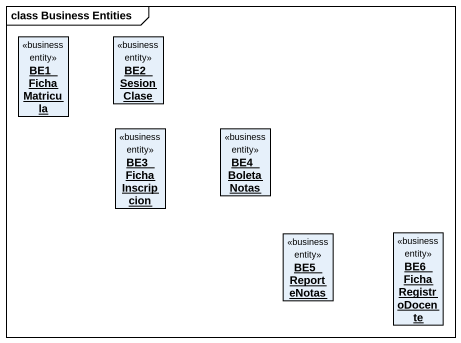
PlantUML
@startuml
mainframe class Business Entities
hide circle
hide empty members
object BE1_FichaMatricula <<business entity>>
object BE2_SesionClase <<business entity>>
object BE3_FichaInscripcion <<business entity>>
object BE4_BoletaNotas <<business entity>>
object BE5_ReporteNotas <<business entity>>
object BE6_FichaRegistroDocente <<business entity>>
@enduml
